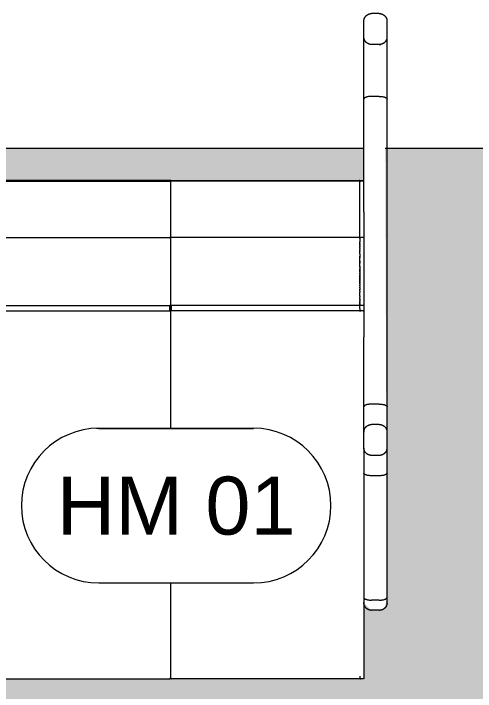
# Model space of a CAD drawing. Header units: millimetres. Extents: x 29001 to 40804, y -8833 to -5892.
# Drawn here: x 29549.6 to 29609.3, y -7679.7 to -7592.1 of the extents above; entities that cross this region are included whole.
import ezdxf
from ezdxf.enums import TextEntityAlignment as Align

# ---------------------------------------------------------------- set-up
doc = ezdxf.new("R2010")
doc.units = ezdxf.units.MM
doc.layers.get('0').update_dxf_attribs({"lineweight": 0})
for name, color, linetype, lineweight in [('wipeout', 254, 'Continuous', 0), ('xxx_Auto_Kaplama_Hali', 95, 'Continuous', 0), ('xxx_Auto_Kaplama_Mermer Tarama', 45, 'Continuous', 0), ('xxx_Auto_Tefris_Tefris', 32, 'Continuous', 0), ('xxx_Auto_Yardimci_Isaret Genel', 51, 'Continuous', 0)]:
    doc.layers.add(name, color=color, linetype=linetype, lineweight=lineweight)
doc.styles.add('AUTOBAN', font='')
doc.styles.get('AUTOBAN').set_extended_font_data('Helvetica Normal Tr')

# ---------------------------------------------------------------- blocks, each defined once
blk = doc.blocks.new('xxx')
blk.add_wipeout([(-0.0038563226307764954, 0.08873120976568316), (-50.0000000000009, -2.9103830456733704e-11), (-50.00000000000818, 9.55513721065654), (-50.292762041409325, 9.139011421088071), (-50.83631307067571, 8.85902531686952), (-52.00000000000818, 8.848731940172001), (-52.67401403015992, 9.107214663308696), (-53.00000000000454, 9.755073906671896), (-52.991116387268455, 85.09641174248463), (-52.673100798657295, 85.7429005304366), (-51.50000000006276, 86.00285039969822), (-51.0000000000664, 86.00285039969822), (-50.29297322356161, 85.71052678196429), (-50.000000000059124, 85.00313718945472), (-49.90257671254312, 64.43126519254292), (-0.00784953983111622, 64.35234418897016), (-5.548456538702047e-11, 85.00313718947655), (0.29297322343608717, 85.71052678198612), (1.4999999999408773, 86.00285039973096), (2.673100798531772, 85.74290053046934), (2.67310079853541, 85.7429005304657), (2.999999999991818, 10.506697299984808), (2.674014030143557, 9.1072146633378), (1.9999999999918185, 8.845515776578395), (0.9999999999990944, 8.845515776578395), (5.777669688718617e-06, 9.847060783216875)]).dxf.layer = 'wipeout'
at = {"layer": 'xxx_Auto_Tefris_Tefris', "lineweight": 0}
for p, q in [((-52.00000000005821, 86.00285039969458), (-51.00000000006548, 86.00285039969458)), ((1.999999999941792, 86.00285039973096), (0.9999999999345164, 86.00285039973096)), ((-53.00000000005821, 82.0028503996873), (-53.00000000005821, 85.09641174247372)), ((2.999999999934516, 82.00285039973096), (2.999999999941792, 85.09641174251738)), ((-50.00000000005821, 84.38643533670984), (-50.00000000006548, 85.00285039976006)), ((-50.00000000005821, 84.19978380899556), (-50.00000000005093, 84.38643533241702)), ((-50.00000000006548, 84.0028503996873), (-50.00000000005821, 84.19978380914108)), ((-5.820766091346741e-11, 84.38643533674622), (-6.548361852765083e-11, 85.00285039978917)), ((-5.820766091346741e-11, 84.19978380903194), (-5.093170329928398e-11, 84.3864353324534)), ((-5.820766091346741e-11, 84.00285039973096), (-5.820766091346741e-11, 84.19978380917746)), ((-50.00000000005093, 83.8059169902408), (-50.00000000006548, 84.0028503996873)), ((-50.00000000005821, 83.61926546696486), (-50.00000000005093, 83.80591699038632)), ((-50.00000000005821, 83.00285039969458), (-50.00000000005821, 83.61926546267932)), ((-5.820766091346741e-11, 83.80591699027718), (-5.820766091346741e-11, 84.00285039973096)), ((-5.820766091346741e-11, 83.61926546700124), (-5.093170329928398e-11, 83.8059169904227)), ((-5.820766091346741e-11, 83.00285039973096), (-5.820766091346741e-11, 83.61926546270843)), ((-50.00000000005093, 74.9506425582149), (-50.00000000006548, 82.90784653966693)), ((-5.093170329928398e-11, 74.95064255825127), (-5.820766091346741e-11, 82.90784653970331)), ((-53.00000000005093, 75.29267719846393), (-53.00000000005821, 81.99445867279428)), ((-52.00000000005821, 82.00285039970186), (-51.00000000005821, 82.00285039970186)), ((-52.00000000005821, 82.00285039970186), (-51.00000000005821, 82.00285039970186)), ((1.999999999941792, 82.00285039973096), (0.9999999999417923, 82.00285039973096)), ((1.999999999941792, 82.00285039973096), (0.9999999999417923, 82.00285039973096)), ((2.999999999949068, 75.29267719850031), (2.999999999941792, 81.99445867283066)), ((-53.00000000005093, 73.2141687663825), (-53.00000000005093, 75.29251542394923)), ((-52.00000000005093, 75.29267719846393), (-51.00000000005821, 75.29267719846393)), ((-50.00000000004366, 60.48269443806203), (-50.00000000005093, 74.9506425582149)), ((-4.365574568510056e-11, 60.48269443809841), (-5.093170329928398e-11, 74.95064255825127)), ((1.999999999949068, 75.29267719850031), (0.9999999999490683, 75.29267719850759)), ((2.999999999949068, 73.21416876642616), (2.999999999949068, 75.2925154239856)), ((-53.0000000000291, 43.21632510407653), (-53.00000000005093, 73.2141687663825)), ((2.99999999996362, 43.21632510411291), (2.999999999949068, 73.21416876642616)), ((-49.60000000004948, 64.43133920634136), (-49.90000000005239, 64.43133920634136)), ((-49.90000000005239, 64.33258960091916), (-49.90000000005239, 64.42654307914927)), ((-49.90000000005239, 64.33258960091916), (-49.6000000000422, 64.33258960091916)), ((-49.6000000000422, 64.33258960091916), (-49.60000000004948, 64.426543079142)), ((-49.50000000005093, 64.2341490337567), (-49.50000000004366, 64.32888931791967)), ((-49.50000000003638, 56.97713561662385), (-49.50000000005093, 64.2341088260655)), ((-25.10000000004948, 64.43133920635591), (-49.40000000005239, 64.43133920634864)), ((-49.40000000004511, 64.33258960091916), (-25.10000000004948, 64.33258960093372)), ((-48.90000000004511, 64.33258960091916), (-48.90000000003056, 48.26550807998865)), ((-25.00000000005093, 64.32945856262086), (-25.00000000005093, 64.3268002747136)), ((-25.00000000005093, 64.32945856262086), (-25.00000000005093, 64.3268002747136)), ((-25.00000000004366, 64.3268002746845), (-25.00000000004366, 64.29285829371656)), ((-25.00000000004366, 64.3268002746845), (-25.00000000004366, 64.29285829371656)), ((-25.00000000005093, 64.29285829377477), (-25.00000000004366, 64.27848581927537)), ((-25.00000000005093, 64.29285829377477), (-25.00000000004366, 64.27848581927537)), ((-25.00000000005093, 64.23410882645112), (-25.00000000004366, 56.97713561635464)), ((-25.00000000005093, 64.23410882645112), (-25.00000000004366, 56.97713561635464)), ((-24.90000000004511, 64.43133920636319), (-0.6000000000567525, 64.43133920637774)), ((-0.6000000000494765, 64.33258960095554), (-24.90000000004511, 64.33258960093372)), ((-0.5000000000436557, 64.2341490337858), (-0.5000000000436557, 64.32888931794878)), ((-0.5000000000363798, 56.97713561665296), (-0.5000000000436557, 64.23410882610187)), ((-0.4000000000523869, 64.43133920637774), (-0.1000000000494765, 64.43133920637774)), ((-0.4000000000451109, 64.33258960095554), (-0.4000000000523869, 64.42654307918565)), ((-0.1000000000422006, 64.33258960094827), (-0.4000000000451109, 64.33258960095554)), ((-0.1000000000422006, 64.33258960094827), (-0.1000000000494765, 64.42654307917837)), ((-50.00000000004366, 60.35535709463875), (-50.00000000004366, 60.48269443806203)), ((-4.365574568510056e-11, 60.35535709467513), (-4.365574568510056e-11, 60.48269443809841)), ((-50.00000000004366, 60.35535709463875), (-50.00000000004366, 57.03938805597136)), ((-4.365574568510056e-11, 60.35535709467513), (-4.365574568510056e-11, 57.03938805601501)), ((-50.00000000003638, 57.03936613890983), (-50.0000000000291, 44.14830836238252)), ((-49.90000000004511, 57.03936613890983), (-49.6000000000422, 57.03936613890983)), ((-49.40000000004511, 57.0393661389171), (-25.1000000000422, 57.03936613892438)), ((-25.00000000003638, 57.24025235023146), (-25.00000000004366, 56.97713561635464)), ((-25.00000000003638, 57.24025235023146), (-25.00000000004366, 56.97713561635464)), ((-0.6000000000494765, 57.03936613894621), (-24.90000000003783, 57.03936613892438)), ((-0.1000000000422006, 57.03936613893893), (-0.400000000037835, 57.03936613894621)), ((-3.637978807091713e-11, 57.03936613894621), (-2.91038304567337e-11, 44.1483083624189)), ((-49.50000000004366, 56.91076652061747), (-49.50000000004366, 56.94088536442723)), ((-49.50000000004366, 56.91076651943149), (-49.50000000003638, 56.48189546477079)), ((-49.50000000003638, 56.37962256535684), (-49.50000000004366, 56.48189546450158)), ((-49.50000000003638, 56.37962256534956), (-49.50000000003638, 56.32634893921204)), ((-49.50000000003638, 56.24119512074685), (-49.50000000004366, 56.32634893924114)), ((-49.50000000003638, 56.24119512072502), (-49.50000000003638, 56.19816955995339)), ((-49.50000000004366, 56.08911966581218), (-49.50000000003638, 56.19816955990245)), ((-25.00000000004366, 56.94088536407799), (-25.00000000003638, 48.35777467722073)), ((-25.00000000004366, 56.94088536407799), (-25.00000000003638, 48.35777467722073)), ((-0.5000000000436557, 56.91076652065385), (-0.5000000000363798, 56.94088536445634)), ((-0.5000000000436557, 56.91076651946787), (-0.5000000000363798, 56.48189546480717)), ((-0.5000000000363798, 56.37962256539322), (-0.5000000000436557, 56.48189546453796)), ((-0.5000000000363798, 56.37962256537867), (-0.5000000000363798, 56.32634893924842)), ((-0.5000000000363798, 56.24119512077596), (-0.5000000000436557, 56.32634893927025)), ((-0.5000000000363798, 56.2411951207614), (-0.5000000000363798, 56.19816955998249)), ((-0.5000000000363798, 56.08911966584856), (-0.5000000000363798, 56.19816955993883)), ((-49.50000000004366, 56.0891196658049), (-49.50000000004366, 56.01232439021987)), ((-49.50000000003638, 55.91106658746139), (-49.50000000003638, 56.01232439019077)), ((-49.50000000003638, 55.91106658745412), (-49.50000000004366, 55.86069462669548)), ((-49.50000000004366, 55.70328176213661), (-49.50000000004366, 55.86069462663727)), ((-49.50000000003638, 55.70328176214389), (-49.50000000003638, 55.64440059443587)), ((-49.50000000003638, 55.51384024908475), (-49.50000000003638, 55.64440059442131)), ((-49.50000000003638, 55.51384024908475), (-49.50000000004366, 55.40000709051674)), ((-49.50000000003638, 55.29587589091534), (-49.50000000004366, 55.40000709051674)), ((-49.50000000003638, 55.29587589091534), (-49.50000000003638, 55.26107607144513)), ((-49.50000000003638, 54.93376334285131), (-49.50000000003638, 55.26107607144513)), ((-0.5000000000363798, 56.089119665834), (-0.5000000000436557, 56.01232439025625)), ((-0.5000000000363798, 55.9110665874905), (-0.5000000000363798, 56.01232439022715)), ((-0.5000000000363798, 55.9110665874905), (-0.5000000000363798, 55.86069462672458)), ((-0.5000000000363798, 55.70328176216572), (-0.5000000000363798, 55.86069462666637)), ((-0.5000000000363798, 55.70328176217299), (-0.5000000000363798, 55.64440059446497)), ((-0.5000000000363798, 55.51384024911385), (-0.5000000000363798, 55.64440059445042)), ((-0.5000000000363798, 55.51384024911385), (-0.5000000000291038, 55.40000709054584)), ((-0.5000000000363798, 55.29587589095172), (-0.5000000000291038, 55.40000709054584)), ((-0.5000000000363798, 55.29587589095172), (-0.5000000000363798, 55.26107607147424)), ((-0.5000000000363798, 54.93376334288041), (-0.5000000000363798, 55.26107607147424)), ((-49.50000000003638, 54.93376334274944), (-49.50000000003638, 54.40528586859728)), ((-49.50000000004366, 54.37956737438799), (-49.50000000004366, 54.61814633596805)), ((-49.50000000004366, 54.30911438660405), (-49.50000000003638, 54.40528586777509)), ((-49.50000000003638, 54.25963019367191), (-49.50000000004366, 54.37956737438799)), ((-49.50000000003638, 54.3685462786234), (-49.50000000003638, 54.06631897413899)), ((-0.5000000000363798, 54.93376334278582), (-0.5000000000363798, 54.40528586862638)), ((-0.5000000000436557, 54.37956737441709), (-0.5000000000436557, 54.61814633600443)), ((-0.5000000000363798, 54.30911438663315), (-0.5000000000363798, 54.4052858678042)), ((-0.5000000000363798, 54.25963019370101), (-0.5000000000436557, 54.37956737441709)), ((-49.50000000003638, 54.04741520545213), (-49.50000000004366, 54.30911438660405)), ((-49.50000000003638, 54.2103534215712), (-49.50000000003638, 54.25963019367191)), ((-49.50000000003638, 53.32283556370385), (-49.50000000004366, 54.21035344016127)), ((-49.50000000003638, 53.53672106409795), (-49.50000000004366, 54.06631897245825)), ((-49.50000000003638, 53.64396663740627), (-49.50000000004366, 52.49678343144478)), ((-49.50000000004366, 53.53672106699378), (-49.50000000003638, 53.30575820327795)), ((-0.5000000000363798, 54.04741520548123), (-0.5000000000363798, 54.30911438663315)), ((-0.5000000000363798, 54.2103534216003), (-0.5000000000363798, 54.25963019370101)), ((-0.5000000000363798, 53.32283556373295), (-0.5000000000436557, 54.21035344019765)), ((-0.5000000000363798, 54.04741520562675), (-0.5000000000436557, 53.74518790114962)), ((-0.5000000000363798, 53.2155899911013), (-0.5000000000363798, 53.7451878994616)), ((-49.50000000003638, 53.24618542975804), (-49.50000000003638, 53.30575820716331)), ((-49.50000000004366, 53.24618543286488), (-49.50000000003638, 53.17148072545388)), ((-49.50000000003638, 52.95017717617884), (-49.50000000003638, 53.17148072545388)), ((-49.50000000003638, 52.95017717998417), (-49.50000000003638, 52.80146635787969)), ((-49.50000000003638, 52.64994921781908), (-49.50000000004366, 52.80146636608697)), ((-49.50000000003638, 52.64994922112237), (-49.50000000003638, 52.46547011300572)), ((-0.5000000000363798, 53.32283556440962), (-0.5000000000363798, 52.17565235844813)), ((-0.5000000000363798, 53.21558999398985), (-0.5000000000363798, 52.9846271302813)), ((-0.5000000000363798, 52.92505435676139), (-0.5000000000436557, 52.98462713416666)), ((-0.5000000000363798, 52.92505435986823), (-0.5000000000363798, 52.85034965244995)), ((-0.5000000000363798, 52.62904610317491), (-0.5000000000363798, 52.85034965244995)), ((-0.5000000000363798, 52.62904610698752), (-0.5000000000363798, 52.48033528488304)), ((-49.50000000003638, 52.44011782434245), (-49.50000000003638, 52.4967834331328)), ((-49.5000000000291, 52.28771265335672), (-49.50000000003638, 52.46547011566872)), ((-49.50000000003638, 52.44011782576126), (-49.50000000003638, 52.20396003546193)), ((-49.50000000004366, 52.28771264641546), (-49.50000000004366, 52.15401550168463)), ((-49.50000000004366, 52.16240371610911), (-49.50000000003638, 52.20396003237693)), ((-49.50000000003638, 52.17504366813228), (-49.50000000003638, 52.16240371814638)), ((-49.50000000003638, 52.16240371814638), (-49.50000000003638, 51.9301380032266)), ((-49.50000000003638, 52.00993835183908), (-49.5000000000291, 52.15401550381648)), ((-49.50000000004366, 52.0099383493507), (-49.50000000003638, 51.91345040731539)), ((-49.50000000003638, 51.66251192843629), (-49.50000000004366, 51.9497006629681)), ((-49.50000000003638, 51.88795331755682), (-49.50000000003638, 51.9301380001707)), ((-49.50000000003638, 51.88795332076552), (-49.50000000003638, 51.66258446364373)), ((-25.00000000003638, 51.87428309381357), (-25.00000000004366, 51.8412800503429)), ((-0.5000000000363798, 52.32881814482971), (-0.5000000000291038, 52.48033529308304)), ((-0.5000000000363798, 52.32881814811844), (-0.5000000000363798, 52.1443390400018)), ((-0.5000000000291038, 52.1189867513458), (-0.5000000000363798, 52.17565236014343)), ((-0.5000000000436557, 51.96658158036007), (-0.5000000000291038, 52.14433904267207)), ((-0.5000000000363798, 52.11898675276461), (-0.5000000000363798, 51.88282896246528)), ((-0.5000000000363798, 51.96658157341881), (-0.5000000000363798, 51.8328844286807)), ((-0.5000000000363798, 51.66251192846539), (-0.5000000000363798, 51.9497006629972)), ((-0.5000000000363798, 51.84127264514973), (-0.5000000000363798, 51.93013800325571)), ((-0.5000000000363798, 51.8879533175932), (-0.5000000000363798, 51.9301380001998)), ((-0.5000000000363798, 51.68880727635405), (-0.5000000000363798, 51.9134504073445)), ((-0.5000000000363798, 51.88795332079462), (-0.5000000000363798, 51.66258446367283)), ((-0.5000000000363798, 51.84127264311246), (-0.5000000000363798, 51.88282895938028)), ((-0.5000000000363798, 51.85391259512835), (-0.5000000000363798, 51.84127264514973)), ((-0.5000000000363798, 51.68880727884243), (-0.5000000000363798, 51.83288443082711)), ((-49.50000000003638, 51.58547251950949), (-49.50000000004366, 51.6625844605951)), ((-49.50000000004366, 51.66251193001517), (-49.50000000003638, 51.6320325049237)), ((-49.5000000000291, 51.14320876450802), (-49.50000000003638, 51.63203250560036)), ((-49.50000000003638, 51.58547251819982), (-49.50000000003638, 51.40196029886283)), ((-49.50000000003638, 51.31647057386726), (-49.50000000003638, 51.40196029887011)), ((-49.50000000003638, 51.31647057386726), (-49.50000000003638, 51.12812322382524)), ((-49.50000000003638, 51.05583840262261), (-49.50000000003638, 51.12812322060199)), ((-49.50000000003638, 51.05583840177133), (-49.50000000003638, 50.93741196974588)), ((-49.50000000003638, 50.80415121528495), (-49.50000000003638, 50.93741196974588)), ((-0.5000000000363798, 51.5854725195386), (-0.5000000000363798, 51.66258446063148)), ((-0.5000000000363798, 51.66251193005155), (-0.5000000000363798, 51.63203250496008)), ((-0.5000000000291038, 51.14320876453712), (-0.5000000000291038, 51.63203250563674)), ((-0.5000000000363798, 51.58547251822893), (-0.5000000000363798, 51.40196029889194)), ((-0.5000000000363798, 51.31647057390364), (-0.5000000000363798, 51.40196029889921)), ((-0.5000000000363798, 51.31647057390364), (-0.5000000000291038, 51.12812322385435)), ((-0.5000000000363798, 51.05583840265899), (-0.5000000000363798, 51.1281232206311)), ((-0.5000000000363798, 51.0558384018077), (-0.5000000000363798, 50.93741196977498)), ((-0.5000000000363798, 50.80415121531405), (-0.5000000000363798, 50.93741196977498)), ((-49.50000000003638, 50.80415121918486), (-49.50000000003638, 50.60964757380134)), ((-49.50000000003638, 50.56195722155098), (-49.50000000003638, 50.60964757077454)), ((-49.50000000003638, 50.56195722504344), (-49.50000000003638, 50.36624195865443)), ((-49.50000000003638, 50.32980466371373), (-49.50000000003638, 50.36624195570766)), ((-49.50000000003638, 50.3298046621785), (-49.50000000003638, 50.28864300257555)), ((-49.50000000003638, 50.10824189666891), (-49.50000000003638, 50.28864300257555)), ((-49.50000000003638, 50.10824189536652), (-49.50000000004366, 49.96225338579097)), ((-49.50000000003638, 49.89781710178067), (-49.50000000004366, 49.96225338579097)), ((-0.5000000000363798, 50.80415121921396), (-0.5000000000363798, 50.60964757383044)), ((-0.5000000000291038, 50.56195722158009), (-0.5000000000363798, 50.60964757080365)), ((-0.5000000000363798, 50.56195722507255), (-0.5000000000363798, 50.36624195869081)), ((-0.5000000000363798, 50.32980466375011), (-0.5000000000363798, 50.36624195573677)), ((-0.5000000000363798, 50.32980466220761), (-0.5000000000363798, 50.28864300261193)), ((-0.5000000000363798, 50.10824189669802), (-0.5000000000363798, 50.28864300261193)), ((-0.5000000000363798, 50.1082418954029), (-0.5000000000363798, 49.96225338582735)), ((-0.5000000000363798, 49.89781710180978), (-0.5000000000363798, 49.96225338582735)), ((-49.50000000004366, 49.80228440834617), (-49.50000000003638, 49.89781710178067)), ((-49.50000000003638, 49.51255209135707), (-49.50000000003638, 49.80228440840438)), ((-49.5000000000291, 49.51255209131341), (-49.50000000003638, 49.35982613542728)), ((-49.50000000003638, 49.16585329650115), (-49.50000000004366, 49.35982613237866)), ((-49.50000000003638, 49.16585329576628), (-49.50000000003638, 49.0599700487146)), ((-0.5000000000363798, 49.80228440837527), (-0.5000000000363798, 49.89781710180978)), ((-0.5000000000363798, 49.51255209138617), (-0.5000000000291038, 49.80228440843348)), ((-0.5000000000291038, 49.51255209134251), (-0.5000000000291038, 49.35982613546366)), ((-0.5000000000363798, 49.16585329653753), (-0.5000000000363798, 49.35982613240776)), ((-0.5000000000363798, 49.16585329579539), (-0.5000000000291038, 49.05997004874371)), ((-49.90000000003783, 48.25531546193815), (-49.60000000003492, 48.25531546193815)), ((-49.50000000003638, 49.01412750832969), (-49.50000000003638, 49.05997004862002)), ((-49.50000000003638, 49.01412751011958), (-49.50000000003638, 48.8975399077608)), ((-49.50000000003638, 48.87730109939002), (-49.50000000003638, 48.89753990507597)), ((-49.50000000003638, 48.87730110110715), (-49.5000000000291, 48.77806837210665)), ((-49.50000000003638, 48.64977504260605), (-49.5000000000291, 48.77806836990203)), ((-49.50000000003638, 48.64977504423587), (-49.5000000000291, 48.58240094926441)), ((-49.50000000003638, 48.55978969451098), (-49.50000000003638, 48.58240094743815)), ((-49.5000000000291, 48.55978969576245), (-49.5000000000291, 48.50681587212603)), ((-49.50000000003638, 48.48613233249489), (-49.50000000003638, 48.5068158721333)), ((-49.50000000003638, 48.39043316398602), (-49.50000000003638, 48.48613233245851)), ((-49.5000000000291, 48.41629558992281), (-49.50000000003638, 48.40554152829282)), ((-49.50000000003638, 48.36586097043619), (-49.50000000003638, 48.38387645943294)), ((-49.50000000004366, 48.36586097044346), (-49.50000000003638, 48.35776535035984)), ((-49.50000000003638, 47.8848656274713), (-49.5000000000291, 48.32039744844224)), ((-49.40000000003783, 48.25531546193815), (-25.10000000003492, 48.2553154619527)), ((-25.09942528738611, 48.2655080800032), (-25.09942528738611, 47.56490337496507)), ((-25.00000000003638, 48.43298282304022), (-25.00000000003638, 48.41629558964632)), ((-25.00000000003638, 48.43298282304022), (-25.00000000003638, 48.41629558964632)), ((-25.00000000003638, 48.32040354990022), (-25.00000000003638, 47.60044156297226)), ((-25.00000000003638, 48.32040354990022), (-25.00000000003638, 47.60044156297226)), ((-24.9005747126721, 48.2655080800032), (-24.90057471267937, 47.56490337497235)), ((-0.6000000000422006, 48.25531546197453), (-24.90000000003056, 48.2553154619527)), ((-0.5000000000363798, 49.0141275083588), (-0.5000000000363798, 49.05997004864912)), ((-0.5000000000363798, 49.01412751014868), (-0.5000000000291038, 48.89753990778991)), ((-0.5000000000363798, 48.87730109941913), (-0.5000000000363798, 48.89753990511235)), ((-0.5000000000291038, 48.87730110114353), (-0.5000000000363798, 48.7780683721503)), ((-0.5000000000363798, 48.64977504263516), (-0.5000000000291038, 48.77806836993841)), ((-0.5000000000291038, 48.64977504426497), (-0.5000000000291038, 48.58240094929351)), ((-0.5000000000291038, 48.55978969454009), (-0.5000000000363798, 48.58240094747453)), ((-0.5000000000291038, 48.55978969579883), (-0.5000000000291038, 48.50681587215513)), ((-0.5000000000363798, 48.48613233253127), (-0.5000000000363798, 48.50681587216241)), ((-0.5000000000363798, 48.3904331640224), (-0.5000000000363798, 48.48613233248761)), ((-0.5000000000291038, 48.41629558995191), (-0.5000000000363798, 48.40554152832919)), ((-0.5000000000363798, 48.36586097047257), (-0.5000000000291038, 48.38387645946932)), ((-0.5000000000363798, 48.36586097047257), (-0.5000000000291038, 48.35776535038895)), ((-0.5000000000363798, 47.8848656275004), (-0.5000000000291038, 48.32039744847134)), ((-0.1000000000349246, 48.25531546196726), (-0.400000000030559, 48.25531546197453)), ((-49.90000000003783, 47.56490337495052), (-49.6000000000422, 47.56490337495052)), ((-49.50000000003638, 47.88486562749313), (-49.5000000000291, 47.60044156325603)), ((-49.50000000000728, 4.224951594093), (-49.5000000000291, 47.58736014419992)), ((-49.40000000003783, 47.56490337495779), (-25.1000000000422, 47.56490337496507)), ((-25.00000000003638, 47.58736014409806), (-25.00000000001455, 4.224951594253071)), ((-25.00000000003638, 47.58736014409806), (-25.00000000001455, 4.224951594253071)), ((-0.6000000000494765, 47.5649033749869), (-24.90000000003056, 47.56490337496507)), ((-0.5000000000291038, 47.88486562752223), (-0.5000000000291038, 47.60044156328513)), ((-0.1000000000422006, 47.56490337497962), (-0.400000000030559, 47.56490337499417)), ((-50.00000000002183, 36.52278590980859), (-50.0000000000291, 44.14830836238252)), ((-2.182787284255028e-11, 36.52278590984497), (-2.91038304567337e-11, 44.1483083624189)), ((-53.00000000002183, 32.87680212549458), (-53.0000000000291, 43.21632510407653)), ((2.999999999970896, 32.87680212553823), (2.99999999996362, 43.21632510411291)), ((-50.00000000002183, 35.16662914118933), (-50.00000000002183, 36.52278590980859)), ((-2.182787284255028e-11, 35.16662914122571), (-2.182787284255028e-11, 36.52278590984497)), ((-52.00000000002183, 35.50866378143837), (-51.0000000000291, 35.50866378143837)), ((-50.0000000000291, 33.84321589673345), (-50.0000000000291, 35.16662839961646)), ((-2.91038304567337e-11, 33.84321589676983), (-2.182787284255028e-11, 35.16662839965284)), ((1.999999999978172, 35.50866378147475), (0.9999999999781721, 35.50866378147475)), ((-50.0000000000291, 33.76693527042517), (-50.00000000002183, 33.84321589404135)), ((-50.00000000002183, 33.55344991399033), (-50.0000000000291, 33.76693527042517)), ((-50.00000000002183, 33.32035850989632), (-50.00000000002183, 33.55344991447055)), ((-50.00000000001455, 33.28253731506993), (-50.0000000000291, 33.3203585099327)), ((-2.182787284255028e-11, 33.76693527046154), (-2.182787284255028e-11, 33.84321589407773)), ((-2.182787284255028e-11, 33.55344991403399), (-2.182787284255028e-11, 33.76693527046154)), ((-2.182787284255028e-11, 33.32035850993998), (-2.182787284255028e-11, 33.55344991450693)), ((-1.455191522836685e-11, 33.28253731510631), (-2.91038304567337e-11, 33.32035850996908)), ((-53.00000000002183, 31.56087162367476), (-53.00000000002183, 32.87155069191067)), ((-52.00000000002183, 32.87680234241998), (-51.0000000000291, 32.87680234241998)), ((-50.00000000002183, 33.11657258275955), (-50.00000000002183, 33.28253730964207)), ((-50.00000000002183, 33.03168704544078), (-50.00000000002183, 33.11657258274499)), ((-50.00000000002183, 32.92644310553442), (-50.00000000002183, 33.03168704290874)), ((-50.0000000000291, 32.78404627130658), (-50.00000000002183, 32.92644310548349)), ((-50.00000000002183, 32.75046119034232), (-50.0000000000291, 32.78404628803401)), ((-50.00000000002183, 32.41160285630031), (-50.00000000002183, 32.75046119034232)), ((-2.182787284255028e-11, 33.11657258279592), (-2.182787284255028e-11, 33.28253730967845)), ((-2.182787284255028e-11, 33.03168704547716), (-2.182787284255028e-11, 33.1165725827741)), ((-2.182787284255028e-11, 32.92644310557807), (-2.182787284255028e-11, 33.03168704294512)), ((-2.91038304567337e-11, 32.78404627134296), (-2.182787284255028e-11, 32.92644310551987)), ((-2.182787284255028e-11, 32.7504611903787), (-2.182787284255028e-11, 32.78404628807039)), ((-2.182787284255028e-11, 32.41160285633669), (-2.182787284255028e-11, 32.7504611903787)), ((1.999999999978172, 32.87680234245636), (0.9999999999781721, 32.87680234246363)), ((2.999999999978172, 31.56087162371841), (2.999999999970896, 32.87155069193977)), ((-53.00000000001455, 28.87680234241998), (-53.00000000002183, 31.56087162367476)), ((-50.00000000002183, 32.31231194352586), (-50.00000000002183, 32.41160284847865)), ((-50.00000000001455, 32.25309417632525), (-50.00000000002183, 32.31231194207794)), ((-50.00000000002183, 32.19783144330722), (-50.00000000002183, 32.2530941790319)), ((-50.00000000002183, 32.12069390423858), (-50.0000000000291, 32.19783144092798)), ((-50.00000000002183, 31.96795212421421), (-50.00000000002183, 32.12069390015677)), ((-50.00000000002183, 31.9559756295057), (-50.0000000000291, 32.00359356044646)), ((-50.00000000002183, 31.21883792039444), (-50.0000000000291, 31.87680182233453)), ((-2.182787284255028e-11, 32.31231194356224), (-2.182787284255028e-11, 32.41160284851503)), ((-1.455191522836685e-11, 32.25309417635435), (-2.182787284255028e-11, 32.3123119421216)), ((-2.182787284255028e-11, 32.19783144333633), (-2.182787284255028e-11, 32.25309417907556)), ((-2.182787284255028e-11, 32.12069390427496), (-2.91038304567337e-11, 32.19783144096436)), ((-2.182787284255028e-11, 31.96795212425059), (-2.182787284255028e-11, 32.12069390019315)), ((-2.182787284255028e-11, 31.95597562954208), (-2.91038304567337e-11, 32.00359356048284)), ((-2.182787284255028e-11, 31.21883792043081), (-2.91038304567337e-11, 31.87680182237091)), ((2.999999999978172, 28.87680234245636), (2.999999999978172, 31.56087162371841)), ((-50.00000000002183, 30.30323209908966), (-50.0000000000291, 31.21883698304737)), ((-2.182787284255028e-11, 30.30323209911876), (-2.91038304567337e-11, 31.21883698308375)), ((-50.00000000001455, 29.87677879603871), (-50.00000000002183, 30.30323209908966)), ((-50.00000000002183, 29.82320046258974), (-50.00000000000728, 4.189413405787491)), ((-1.455191522836685e-11, 29.87677879608236), (-2.182787284255028e-11, 30.30323209911876)), ((-2.182787284255028e-11, 29.82320046263339), (-7.275957614183426e-12, 4.189413405823871)), ((-52.00000000002183, 28.87680234241998), (-51.00000000002183, 28.87680234241998)), ((1.999999999985448, 28.87680234244908), (0.9999999999781721, 28.87680234245636)), ((-52.00000000002183, 26.24494090340158), (-51.00000000002183, 26.24494090340158)), ((1.999999999985448, 26.24494090343069), (0.9999999999781721, 26.24494090343796)), ((-53.00000000000728, 11.53280122065917), (-53.00000000000728, 19.87101738731872)), ((2.999999999992724, 11.53280122070282), (2.999999999985448, 19.8710173873551)), ((-53.00000000000728, 10.17201388878311), (-53.00000000000728, 11.53280122065917)), ((2.999999999985448, 10.17201388882677), (2.999999999992724, 11.53280122070282)), ((-53.00000000000728, 9.755073906671896), (-53.00000000000728, 10.16466265969211)), ((-52.00000000000728, 10.16466265969211), (-51.00000000001455, 10.16466265969211)), ((1.999999999992724, 10.16466265972122), (0.999999999992724, 10.16466265972849)), ((2.999999999985448, 9.755073906708276), (2.999999999992724, 10.16466265972122)), ((-52.00000000000728, 8.84873194017564), (-51.00000000000728, 8.84873194017564)), ((1.999999999985448, 8.848731940204743), (0.9999999999854481, 8.848731940204743)), ((-50.00000000000728, 4.189345227139711), (-50, -2.91038304567337e-11)), ((-49.90000000001601, 4.189413405794767), (-49.6000000000131, 4.189413405787491)), ((-49.50000000000728, 4.211870174884098), (-49.50000000000728, 4.178867129608989)), ((-49.5, 4.211870175000513), (-49.5, 2.839569254421804)), ((-25.00000000000728, 4.224951594093), (-25.00000000000728, 0.5171800071912003)), ((-25.00000000000728, 4.224951594093), (-25.00000000000728, 0.5171800071912003)), ((-7.275957614183426e-12, 4.189345227176091), (0, 0)), ((-49.50000000000728, 1.633017400585231), (-49.5, 2.839569254421804)), ((-49.50000000000728, 1.633017400585231), (-49.50000000000728, 0.66086412446748)), ((-49.50000000000728, 0.66086412446748), (-49.5, 0.6580353874305729)), ((-49.50000000000728, 0.3294753311056411), (-49.5, 0.6580353902900242)), ((-49.50000000000728, 0.3294753310910892), (-49.5, 0.2619575674834778)), ((-49.5, 0.2507656708985451), (-49.5, 0.2619575674834778)), ((-49.5, 0.2507656708330614), (-49.5, 0.1987832478262135)), ((-49.5, 0.1882714609528193), (-49.50000000000728, 0.1987832472077571)), ((-49.50000000000728, 0.1882714600724285), (-49.5, 0.1257704916934017)), ((-49.5, 0.1102545243847999), (-49.5, 0.1257704910531174)), ((-49.50000000000728, 0.1064284750609659), (-49.50000000000728, 0.110254524370248)), ((-49.50000000000728, 0.106428475046414), (-49.5, 0.1001144092733739)), ((-25.00000000000728, 0.5171800071912003), (-25, 0.1001144014007878)), ((-25.00000000000728, 0.5171800071912003), (-25, 0.1001144014007878)), ((-0.5, 0.329475331127469), (-0.5, 0.2619575675198575)), ((-0.5, 0.2507656709349249), (-0.5, 0.2619575675198575)), ((-0.5, 0.2507656708621653), (-0.5, 0.1987832478553173)), ((-0.5, 0.1882714609819232), (-0.500000000007276, 0.1987832472441369)), ((-0.500000000007276, 0.1882714601088082), (-0.499999999992724, 0.1257704917225055)), ((-0.5, 0.1102545244211797), (-0.5, 0.1257704910822213)), ((-0.5, 0.1064284750900697), (-0.5, 0.1102545243993518)), ((-0.500000000007276, 0.1064284750827937), (-0.500000000007276, 0.1001144093024777)), ((-49.90000000000873, -0.0006043353860150091), (-49.60000000000582, -0.0006043353860150091)), ((-49.40000000000873, -0.0006043353787390515), (-25.10000000000582, -0.0006043353714630939)), ((-0.6000000000130967, -0.0006043353496352211), (-24.90000000000146, -0.0006043353641871363)), ((-0.1000000000058208, -0.0006043353569111787), (-0.4000000000087311, -0.0006043353496352211))]:
    blk.add_line(p, q, dxfattribs=at)
for centre, radius, start, end in [((-52.00000000006548, 83.00285039970186), 1.000000000010322, 259.5158770194632, 270.0000000004169), ((1.999999999949068, 83.00285039973096), 1.000000000004572, 269.9999999995831, 280.4841229805367), ((-49.9021467979037, 64.3404845475452), 0.09078166298020338, 88.64494745012838, 172.4934707650405), ((-49.90032653942762, 64.23245059331384), 0.1001395400048765, 89.81316709080518, 154.3415135622106), ((-49.59924615738419, 64.23334335457184), 0.09924910928259845, 0.4419054383549789, 90.43519199783996), ((-49.40001469018898, 64.32944387054886), 0.09998531093663326, 89.99158193147306, 179.9915792455045), ((-25.09998530988378, 64.32944386777672), 0.09998531091428932, 0.008420766585124096, 90.00841808145027), ((-25.09924615752971, 64.2333433544336), 0.09924910942831007, 0.4419057330992325, 90.43519191529343), ((-25.09969869915949, 64.32973048257554), 0.09969906992436693, 359.8437308864607, 89.84287357028327), ((-25.09921463228238, 64.23309931383119), 0.09949051012271982, 24.59717788953659, 90.12131467026126), ((-24.90030130094237, 64.32973048258282), 0.09969906992459523, 90.15712643013364, 180.1562691135393), ((-24.90001469021809, 64.32944386776944), 0.09998531091406195, 89.99158191854974, 179.9915792334149), ((-24.90075384257216, 64.2333433544336), 0.09924910942808149, 89.56480808470658, 179.5580942669008), ((-24.9007853678122, 64.23309931382391), 0.09949051012276122, 89.87868532973874, 155.4028221109292), ((-0.5999853099056054, 64.32944387057796), 0.09998531093670436, 0.008420754495555995, 90.00841806852695), ((-0.400753842703125, 64.23334335460095), 0.09924910928282654, 89.56480800257691, 179.558094561645), ((-0.0978532021981664, 64.34048454758158), 0.0907816629803996, 7.506529235379593, 91.35505254945484), ((-0.09967346067423932, 64.23245059335022), 0.1001395400051636, 25.65848643778939, 90.18683290919483), ((-49.90038568892487, 56.93937758665561), 0.09998929611270446, 89.778992343338, 158.5411400648143), ((-49.59924615711498, 56.94011989283172), 0.09924910901264379, 0.4419054942190775, 90.43519215500613), ((-49.40075384243391, 56.94011989230057), 0.09924910954734924, 89.5648081551607, 179.5580944069773), ((-25.09925100617693, 56.9401117447851), 0.09925722013610505, 0.6849944977442115, 90.43235741060846), ((-25.09895829750894, 56.94040579225111), 0.09896144852696336, 0.516787576140986, 90.27037446739175), ((-24.90074899391038, 56.94011174477782), 0.09925722013610778, 89.56764258939157, 179.315005501839), ((-24.90104170257837, 56.94040579225111), 0.09896144852728699, 89.72962553260825, 179.483212423859), ((-0.599246157638845, 56.94011989232968), 0.09924910954720176, 0.4419055930227196, 90.43519184483931), ((-0.4007538429796114, 56.94011989286082), 0.09924910901275778, 89.56480784499387, 179.5580945061978), ((-0.09961431115516461, 56.93937758669199), 0.09998929611332087, 21.45885993563086, 90.22100765624513), ((-49.40001469018171, 48.35721079773793), 0.09998531093804701, 180.0084207553293, 270.0084180676932), ((-25.09998530989105, 48.35721079775249), 0.09998531093468672, 269.9915819302224, 359.9915792463382), ((-25.09969869916677, 48.35692418293911), 0.09969906995354208, 270.1571264463919, 0.1562691218768881), ((-24.90030130090599, 48.35692418294639), 0.0996990699536553, 179.84373087854, 269.8428735536081), ((-24.90001469018171, 48.35721079775249), 0.09998531093413966, 180.0084207532449, 270.0084180701945), ((-0.5999853098983294, 48.35721079776704), 0.09998531093793332, 269.9915819323069, 359.9915792446707), ((-49.91086329160316, 47.7236362935073), 0.1591042128184387, 238.9282114901762, 273.9150778674871), ((-49.57815740704245, 47.66190387698589), 0.099429353121547, 257.3097893783121, 321.8187935960887), ((-49.4218425927902, 47.66190387788811), 0.09942935395716099, 218.1812067851857, 282.6902103660174), ((-25.07815740728984, 47.66190387790994), 0.09942935395617242, 257.3097896335759, 321.8187932153352), ((-25.07774462371162, 47.66109761680855), 0.09860721748811893, 257.2986650882821, 322.0387835299571), ((-24.92184259278292, 47.66190387790266), 0.0994293539567172, 218.1812067851857, 282.690210366424), ((-24.92225537636114, 47.66109761681582), 0.09860721748837027, 217.961216470564, 282.7013349117179), ((-0.5781574072825606, 47.66190387792449), 0.0994293539566689, 257.3097896335759, 321.818793215303), ((-0.4218425930375815, 47.66190387701499), 0.09942935312173548, 218.1812064039113, 282.6902106209862), ((-0.08913670848414768, 47.7236362935364), 0.1591042128183026, 266.0849221325129, 301.07178851053), ((-52.00000000010914, 31.87680234242725), 0.9999999999201439, 169.515877018596, 176.9385208394673), ((-51.00000000004366, 31.87680234241998), 1.000000000018878, 0.6266510435325432, 10.4841229809751), ((0.9999999999345164, 31.87680234245636), 0.9999999999581086, 169.515877018596, 179.3733489568843), ((1.999999999810825, 31.87680234243453), 1.000000000162962, 3.061479161368123, 10.4841229805557), ((-52.00000000011642, 29.87680234241998), 0.9999999999098201, 183.0668492904354, 190.484122981404), ((1.999999999905413, 29.87680234246363), 1.000000000067773, 349.5158770194442, 356.9331507091455), ((-49.91211859152099, 4.339747483398241), 0.1508217330163452, 236.7924788654492, 274.6087088998201), ((-49.5856657818149, 4.325929465972877), 0.1372665454481369, 264.0058938188777, 307.056356102105), ((-49.42184259279747, 4.286413908368559), 0.09942935361285449, 218.1812065709468, 282.6902104350976), ((-49.901152843624, 0.09436639519844903), 0.09515783633055794, 183.3950052860178, 270.6941592209777), ((-49.60000138464966, 0.09921692716307007), 0.1000013846581078, 270.0007933341427, 0.0007943725949683211), ((-0.3999986153576174, 0.09921692719944986), 0.1000013846579941, 179.999205627405, 269.9992066658573), ((-0.09884715639782371, 0.09436639523482881), 0.09515783633103293, 269.3058407794392, 356.604994713566)]:
    blk.add_arc(centre, radius, start, end, dxfattribs=at)
for points, weights, knots in [([(-52.00000000006548, 86.003423979113), (-52.19074731245928, 86.0034234613704), (-52.36809470960725, 85.93319214418443), (-52.56066948047373, 85.85692940471199), (-52.70710678123578, 85.7104467615718), (-52.85355935316329, 85.56394884363544), (-52.92978830112406, 85.3713374647632), (-52.98270971808961, 85.23883958883381), (-52.99111638726754, 85.096411742481)], [1, 0.9822808755144997, 1, 0.979214849470797, 1, 0.9792242644061876, 1, 0.9871439157579914, 1], [0, 0, 0, 0.376964006034986, 0.376964006034986, 0.7854391047036913, 0.7854391047036913, 1.193959432640638, 1.193959432640638, 1.476855742426671, 1.476855742426671, 1.476855742426671]), ([(-50.00000000005821, 85.00313718945836), (-50.00309819407266, 85.19334083114518), (-50.07021169899235, 85.3713374647632), (-50.1464406469604, 85.56394884363544), (-50.29289321888064, 85.71044676156453), (-50.4393305196354, 85.85692940473382), (-50.63190529049461, 85.93319214419171), (-50.80925268765714, 86.00342346136313), (-51.00000000006548, 86.003423979113)], [1, 0.9852205703145346, 1, 0.9792242644063381, 1, 0.9792148494709468, 1, 0.9822808755145485, 1], [0, 0, 0, 0.3766923987142272, 0.3766923987142272, 0.7852127266510827, 0.7852127266510827, 1.19368782531984, 1.19368782531984, 1.570651831354827, 1.570651831354827, 1.570651831354827]), ([(-5.820766091346741e-11, 85.00313718948019), (0.003098193956247997, 85.19334083118156), (0.0702116988832131, 85.37133746481413), (0.1464406468512607, 85.56394884367182), (0.2928932187642204, 85.71044676159363), (0.4393305195189896, 85.85692940476292), (0.6319052903854754, 85.93319214422081), (0.8092526875334443, 86.00342346140678), (0.9999999999417923, 86.0034239791421)], [1, 0.9852205703145346, 1, 0.9792242644063381, 1, 0.9792148494709468, 1, 0.9822808755145485, 1], [0, 0, 0, 0.3766923987142272, 0.3766923987142272, 0.7852127266510827, 0.7852127266510827, 1.19368782531984, 1.19368782531984, 1.570651831354827, 1.570651831354827, 1.570651831354827]), ([(1.999999999941792, 86.0034239791421), (2.190747312364692, 86.0034234613995), (2.368094709512661, 85.93319214422081), (2.560669480357319, 85.85692940475565), (2.70710678112664, 85.71044676159363), (2.8535593530396, 85.56394884367182), (2.929788301007648, 85.37133746481413), (2.982709717965918, 85.23883958885563), (2.991116387151123, 85.09641174251738)], [1, 0.9822808755144997, 1, 0.979214849470797, 1, 0.9792242644061876, 1, 0.9871439157579914, 1], [0, 0, 0, 0.376964006034986, 0.376964006034986, 0.7854391047036913, 0.7854391047036913, 1.193959432640638, 1.193959432640638, 1.476855742426671, 1.476855742426671, 1.476855742426671]), ([(-52.99105787555163, 82.9087108597596), (-52.98261058630305, 82.76658200033125), (-52.92978830112406, 82.63436333461141), (-52.85355935314874, 82.44175195574644), (-52.70710678124306, 82.29525403784646), (-52.56066948048101, 82.14877139465534), (-52.3680947096218, 82.07250865520473), (-52.190747312452, 82.00227733801148), (-52.00000000005821, 82.00227682028344)], [1, 0.9871700933550178, 1, 0.9792242644059944, 1, 0.9792148494707315, 1, 0.9822808755145506, 1], [0, 0, 0, 0.2823142881303127, 0.2823142881303127, 0.6908346160676748, 0.6908346160676748, 1.099309714736582, 1.099309714736582, 1.476273720771606, 1.476273720771606, 1.476273720771606]), ([(-51.00000000006548, 82.00227682029072), (-50.80925268764986, 82.00227733801876), (-50.63190529049461, 82.07250865520473), (-50.43933051964177, 82.14877139465534), (-50.29289321888064, 82.29525403783191), (-50.14644064695312, 82.44175195576099), (-50.07021169898508, 82.63436333461141), (-50.00309819407994, 82.8123599682367), (-50.00000000005093, 83.00256360994535)], [1, 0.9822808755144546, 1, 0.9792148494707895, 1, 0.9792242644062213, 1, 0.9852205703143819, 1], [0, 0, 0, 0.3769640060350233, 0.3769640060350233, 0.7854391047039204, 0.7854391047039204, 1.193959432641288, 1.193959432641288, 1.570651831356011, 1.570651831356011, 1.570651831356011]), ([(0.9999999999417923, 82.00227682031982), (0.8092526875407202, 82.00227733805514), (0.6319052903709235, 82.07250865522656), (0.4393305195189896, 82.14877139470627), (0.2928932187642204, 82.29525403786829), (0.1464406468367088, 82.44175195578282), (0.07021169887593715, 82.63436333466962), (0.003098193956247997, 82.81235996825853), (-5.820766091346741e-11, 83.00256360997446)], [1, 0.9822808755144546, 1, 0.9792148494707895, 1, 0.9792242644062213, 1, 0.9852205703143819, 1], [0, 0, 0, 0.3769640060350233, 0.3769640060350233, 0.7854391047039204, 0.7854391047039204, 1.193959432641288, 1.193959432641288, 1.570651831356011, 1.570651831356011, 1.570651831356011]), ([(2.991057875442493, 82.90871085979597), (2.982610586193914, 82.76658200037491), (2.929788301000372, 82.63436333464051), (2.8535593530396, 82.44175195578282), (2.70710678112664, 82.29525403786829), (2.560669480357319, 82.148771394699), (2.368094709498109, 82.07250865523383), (2.190747312334679, 82.00227733804786), (1.999999999949068, 82.00227682031982)], [1, 0.9871700933550178, 1, 0.9792242644059944, 1, 0.9792148494707315, 1, 0.9822808755145506, 1], [0, 0, 0, 0.2823142881303127, 0.2823142881303127, 0.6908346160676748, 0.6908346160676748, 1.099309714736582, 1.099309714736582, 1.476273720771606, 1.476273720771606, 1.476273720771606]), ([(-52.00000000000728, 32.8769713021029), (-52.19074467219616, 32.87697114962793), (-52.36809470957087, 32.80675367169897), (-52.56066291390016, 32.73051056396798), (-52.70710678121395, 32.58405333977134), (-52.96992683924327, 32.32421872740088), (-52.99259549786802, 31.95533589965635)], [1, 0.9822874942390958, 1, 0.9792181693301883, 1, 0.9341710184265579, 1], [0, 0, 0, 0.3769604896815726, 0.3769604896815726, 0.7854102226336783, 0.7854102226336783, 1.491471812436873, 1.491471812436873, 1.491471812436873]), ([(-50.00000000001455, 31.87688682246517), (-49.99999678599852, 32.29112645996065), (-50.29289321885153, 32.58405333977134), (-50.43933708614986, 32.73051056397526), (-50.63190529045823, 32.80675367170625), (-50.80925532785477, 32.87697114962793), (-51.00000000002183, 32.87697130209563)], [1, 0.9238879922880845, 1, 0.9792181693300444, 1, 0.9822874942390178, 1], [0, 0, 0, 0.7854525005436479, 0.7854525005436479, 1.193902233495759, 1.193902233495759, 1.570862723177394, 1.570862723177394, 1.570862723177394]), ([(-2.182787284255028e-11, 31.87688682250155), (-3.214059688616544e-06, 32.29112645999703), (0.2928932187933242, 32.58405333980045), (0.4393370860998402, 32.73051056400436), (0.6319052904218552, 32.80675367172807), (0.8092553278038395, 32.87697114965704), (0.9999999999708962, 32.87697130211745)], [1, 0.9238879922880845, 1, 0.9792181693300444, 1, 0.9822874942390178, 1], [0, 0, 0, 0.7854525005436479, 0.7854525005436479, 1.193902233495759, 1.193902233495759, 1.570862723177394, 1.570862723177394, 1.570862723177394]), ([(1.999999999978172, 32.87697130212473), (2.190744672152505, 32.87697114967159), (2.368094709534489, 32.80675367172807), (2.560662913856504, 32.73051056399709), (2.70710678116302, 32.58405333980045), (2.969926839206892, 32.32421872744453), (2.992595497809816, 31.95533589969273)], [1, 0.9822874942390958, 1, 0.9792181693301883, 1, 0.9341710184265579, 1], [0, 0, 0, 0.3769604896815726, 0.3769604896815726, 0.7854102226336783, 0.7854102226336783, 1.491471812436873, 1.491471812436873, 1.491471812436873]), ([(-51.00000000002183, 28.8767552497884), (-50.80925612295687, 28.87675529227272), (-50.63190529045096, 28.94696860195108), (-50.43933906395978, 29.02320579714433), (-50.2928932188297, 29.16965536514908), (-49.99999893087079, 29.46255789425049), (-50.00000000001455, 29.87677879604598)], [1, 0.982289487540209, 1, 0.9792191695334779, 1, 0.9238817304622132, 1], [0, 0, 0, 0.3769594307335771, 0.3769594307335771, 0.7854015244931889, 0.7854015244931889, 1.570814876184683, 1.570814876184683, 1.570814876184683]), ([(0.9999999999708962, 28.87675524983933), (0.8092561229059356, 28.8767552923091), (0.6319052904218552, 28.94696860198019), (0.4393390639161225, 29.02320579718071), (0.2928932187933242, 29.16965536518546), (-1.069181053026114e-06, 29.4625578942796), (-2.182787284255028e-11, 29.87677879608964)], [1, 0.982289487540209, 1, 0.9792191695334779, 1, 0.9238817304622132, 1], [0, 0, 0, 0.3769594307335771, 0.3769594307335771, 0.7854015244931889, 0.7854015244931889, 1.570814876184683, 1.570814876184683, 1.570814876184683]), ([(-52.98997568682535, 29.73553758571506), (-52.94288281031913, 29.40543772381352), (-52.70710678121395, 29.16965536240605), (-52.56066093614209, 29.02320579420484), (-52.36809470957814, 28.94696859884425), (-52.19074387710862, 28.87675528908585), (-52.00000000002183, 28.87675524657971)], [1, 0.9486552588279856, 1, 0.9792191695071806, 1, 0.9822894874878151, 1], [0, 0, 0, 0.6436982906292686, 0.6436982906292686, 1.052140384589728, 1.052140384589728, 1.429099815351154, 1.429099815351154, 1.429099815351154]), ([(2.989975686767139, 29.735537585766), (2.942882810275478, 29.4054377238499), (2.70710678116302, 29.16965536244243), (2.560660936098429, 29.02320579423395), (2.368094709541765, 28.94696859888791), (2.190743877072237, 28.87675528910768), (1.999999999985448, 28.87675524660881)], [1, 0.9486552588279856, 1, 0.9792191695071806, 1, 0.9822894874878151, 1], [0, 0, 0, 0.6436982906292686, 0.6436982906292686, 1.052140384589728, 1.052140384589728, 1.429099815351154, 1.429099815351154, 1.429099815351154]), ([(-53.00000000000728, 19.87101738732599), (-53.00000000000728, 23.05797914536379), (-53.00000000002183, 26.24494090339431), (-53.00000000000091, 28.87772297676565), (-53.00000000001455, 28.87680234242725)], [1, 1, 1, 0.8189679319070969, 1], [230.5610740288676, 230.5610740288676, 230.5610740288676, 237.3440998462643, 237.3440998462643, 242.2312955903193, 242.2312955903193, 242.2312955903193]), ([(2.999999999992724, 19.87101738736237), (2.999999999978172, 23.05797914539289), (2.999999999978172, 26.24494090343069), (2.999999999985448, 28.87772297680931), (2.999999999992724, 28.87680234245636)], [1, 1, 1, 0.8189679319070969, 1], [230.5610740288676, 230.5610740288676, 230.5610740288676, 237.3440998462643, 237.3440998462643, 242.2312955903193, 242.2312955903193, 242.2312955903193]), ([(-52.99521865948918, 9.755073906671896), (-52.98114318940497, 9.61234688363038), (-52.92978830107313, 9.478437222278444), (-52.85358678341345, 9.28561430341506), (-52.7071067811994, 9.13887999155122), (-52.56071236063144, 8.992231374395487), (-52.36809470956359, 8.915840381596354), (-52.19076456757466, 8.845518685149727), (-52.00000000000728, 8.845515776549291)], [1, 0.9910417689750959, 1, 0.9792459613546696, 1, 0.979193205072893, 1, 0.9822376256976161, 1], [0, 0, 0, 0.285121118793671, 0.285121118793671, 0.6940155729781743, 0.6940155729781743, 1.102656418524577, 1.102656418524577, 1.479643406083409, 1.479643406083409, 1.479643406083409]), ([(-51.00000000000728, 8.845515776549291), (-50.80923543242534, 8.845518685149727), (-50.63190529045096, 8.91584038160363), (-50.43928763937583, 8.992231374395487), (-50.2928932188297, 9.138879991558497), (-50.14641321660019, 9.285614303422335), (-50.0702116989487, 9.478437222278444), (-50.00310358091519, 9.65665348469338), (-50.00000577769242, 9.84706078315503)], [1, 0.9822376256976476, 1, 0.9791932050730108, 1, 0.9792459613546312, 1, 0.9852559972361606, 1], [0, 0, 0, 0.3769869875588119, 0.3769869875588119, 0.7856278331051474, 0.7856278331051474, 1.194522287289711, 1.194522287289711, 1.571626977970792, 1.571626977970792, 1.571626977970792]), ([(1, 8.845515776578395), (0.8092354324189728, 8.845518685178831), (0.631905290450959, 8.91584038164001), (0.4392876393685583, 8.992231374431867), (0.2928932188006002, 9.138879991580325), (0.1464132165783667, 9.285614303444163), (0.0702116989341448, 9.4784372223221), (0.00310358088609064, 9.656653484729759), (5.777670594397932e-06, 9.847060783213237)], [1, 0.9822376256976476, 1, 0.9791932050730108, 1, 0.9792459613546312, 1, 0.9852559972361606, 1], [0, 0, 0, 0.3769869875588119, 0.3769869875588119, 0.7856278331051474, 0.7856278331051474, 1.194522287289711, 1.194522287289711, 1.571626977970792, 1.571626977970792, 1.571626977970792]), ([(2.995218659452803, 9.755073906715552), (2.981143189390423, 9.612346883674036), (2.929788301058579, 9.478437222329376), (2.853586783399805, 9.285614303458715), (2.707106781177572, 9.138879991594877), (2.560712360624166, 8.992231374424591), (2.368094709549041, 8.91584038164001), (2.190764567567385, 8.845518685186107), (1.999999999992724, 8.845515776578395)], [1, 0.9910417689750959, 1, 0.9792459613546696, 1, 0.979193205072893, 1, 0.9822376256976161, 1], [0, 0, 0, 0.285121118793671, 0.285121118793671, 0.6940155729781743, 0.6940155729781743, 1.102656418524577, 1.102656418524577, 1.479643406083409, 1.479643406083409, 1.479643406083409])]:
    blk.add_rational_spline(points, weights, degree=2, knots=knots, dxfattribs=at)
for points, weights in [([(-52.00000000004366, 75.29267719846393), (-53.00000000005093, 75.29267719845666), (-53.00000000005093, 74.95064255820762)], [1, 0.7071067811865368, 1]), ([(-51.00000000005093, 75.29267719847121), (-50.00000000004275, 75.29267719847849), (-50.00000000005821, 74.9506425582149)], [1, 0.7071067811866991, 1]), ([(0.9999999999490683, 75.29267719850759), (-3.637978807091713e-11, 75.29267719850759), (-4.365574568510056e-11, 74.95064255825855)], [1, 0.7071067811866991, 1]), ([(1.999999999949068, 75.29267719849304), (2.999999999949068, 75.29267719848576), (2.999999999949068, 74.95064255825127)], [1, 0.7071067811865368, 1]), ([(-49.40000000003783, 64.42114658829814), (-49.40000000005239, 64.46327680756076), (-49.40000000004511, 64.33258960092644)], [0.9227722958206719, 0.9542354345603982, 1]), ([(-0.6000000000494765, 64.42114658830542), (-0.6000000000567525, 64.46327680758259), (-0.6000000000567525, 64.33258960094827)], [0.9227722958206719, 0.9542354345603982, 1]), ([(-52.00000000001455, 35.50866378144565), (-53.00000000001182, 35.50866378143837), (-53.00000000002183, 35.16662914118206)], [1, 0.7071067811866577, 1]), ([(-51.0000000000291, 35.50866378143837), (-50.00000000002183, 35.50866378143837), (-50.00000000002183, 35.16662914118933)], [1, 0.7071067811864428, 1]), ([(0.9999999999781721, 35.50866378148203), (-1.364242052659392e-11, 35.50866378147475), (-2.182787284255028e-11, 35.16662914122571)], [1, 0.7071067811864428, 1]), ([(1.999999999978172, 35.50866378147475), (2.999999999978172, 35.50866378146748), (2.999999999970896, 35.16662914122571)], [1, 0.7071067811866577, 1]), ([(-53.00000000001455, 26.58697554364335), (-53.00000000002183, 26.24494090342341), (-52.00000000001455, 26.24494090340886)], [1, 0.7071067811864047, 1]), ([(-51.00000000002183, 26.24494090340886), (-50.00000005361836, 26.24494090337248), (-50.00000000001455, 26.58697552530793)], [1, 0.7071067922877879, 0.9999999777972579]), ([(0.9999999999781721, 26.24494090343069), (5.358924681786448e-08, 26.24494090342341), (-2.182787284255027e-11, 26.58697552533704)], [1, 0.7071067922877879, 0.9999999777972579]), ([(2.999999999992724, 26.58697554367973), (2.999999999978172, 26.24494090344524), (1.999999999978172, 26.24494090343069)], [1, 0.7071067811864047, 1]), ([(-52.00000000000728, 10.16466265970666), (-53.00000000000819, 10.16466265969211), (-53.00000000000728, 10.50669729993388)], [1, 0.7071067811733494, 1]), ([(-50.00000000000728, 10.50669729993388), (-50.00000000000819, 10.16466265967028), (-51, 10.16466265969939)], [1, 0.7071067811867358, 1]), ([(-1.455191522836685e-11, 10.50669729997753), (-9.094947017729282e-13, 10.16466265971394), (1, 10.16466265972122)], [1, 0.7071067811867358, 1]), ([(2, 10.16466265972122), (3, 10.16466265972122), (2.999999999992724, 10.50669729997753)], [1, 0.7071067811733494, 1])]:
    blk.add_rational_spline(points, weights, degree=2, dxfattribs=at)
for points, knots in [([(-49.50000000004366, 64.33124233678245), (-49.50000000004366, 64.33359179540275), (-49.52356328850874, 64.39622599789436), (-49.54807365393208, 64.42073599237483), (-49.57352162348252, 64.4312408232654), (-49.60000000004948, 64.43124082330905)], [0, 0, 0, 0, 0.03775782500205158, 0.03775782500205158, 0.1616228935533856, 0.1616228935533856, 0.1616228935533856, 0.1616228935533856]), ([(-0.5000000000436557, 64.33124233681156), (-0.5000000000436557, 64.33359179544641), (-0.4764367115931236, 64.39622599791619), (-0.4519263461552327, 64.42073599240393), (-0.4264783766120672, 64.43124082330178), (-0.4000000000451109, 64.43124082335271)], [0, 0, 0, 0, 0.03775782500205158, 0.03775782500205158, 0.1616228935533856, 0.1616228935533856, 0.1616228935533856, 0.1616228935533856]), ([(-50.0000000000291, 48.35541233150434), (-49.99267766956473, 48.33773492953333), (-49.9780330086287, 48.3023801255913), (-49.9519263461334, 48.26591867590469), (-49.92647837660479, 48.25541384502139), (-49.90000000003056, 48.25541384495591)], [0, 0, 0, 0, 0.06542351146650838, 0.06542351146650838, 0.1562551738433725, 0.1562551738433725, 0.1562551738433725, 0.1562551738433725]), ([(-49.6000000000422, 48.25541384495591), (-49.57352162346069, 48.25541384501412), (-49.54807365393208, 48.26591867590469), (-49.52442805935425, 48.28956391261454), (-49.50000000003638, 48.35466052658739), (-49.5000000000291, 48.35541233151162)], [0, 0, 0, 0, 0.1273023624253637, 0.1273023624253637, 0.1602473831045618, 0.1602473831045618, 0.1602473831045618, 0.1602473831045618]), ([(-0.400000000037835, 48.25541384499957), (-0.4264783766120672, 48.2554138450505), (-0.4519263461334049, 48.26591867594107), (-0.4755719407112338, 48.28956391263637), (-0.5000000000363798, 48.3546605266165), (-0.5000000000291038, 48.35541233152617)], [0, 0, 0, 0, 0.1273023624253637, 0.1273023624253637, 0.1602473831045618, 0.1602473831045618, 0.1602473831045618, 0.1602473831045618]), ([(-2.91038304567337e-11, 48.355412331548), (-0.007322330500755925, 48.33773492956243), (-0.02196699143678416, 48.30238012564223), (-0.04807365392480278, 48.26591867594834), (-0.07352162346796831, 48.2554138450505), (-0.1000000000349246, 48.25541384497774)], [0, 0, 0, 0, 0.06542351146650838, 0.06542351146650838, 0.1562551738433725, 0.1562551738433725, 0.1562551738433725, 0.1562551738433725]), ([(-49.5, 0.0996086808227119), (-49.49267766953562, 0.08193159954680596), (-49.4780330085996, 0.04657743700954597), (-49.45192625352502, 0.01011655633192277), (-49.4264782460159, -0.0003879911164403893), (-49.40000000000146, -0.0003879907962982543)], [0, 0, 0, 0, 0.06542248581776464, 0.06542248581776464, 0.1562537314172881, 0.1562537314172881, 0.1562537314172881, 0.1562537314172881]), ([(-25.09999999999854, -0.0003879919677274302), (-25.07352175399137, -0.0003879922660416923), (-25.04807374648226, 0.01011655517504551), (-25.0219669914004, 0.04657743585994467), (-25.00732233046438, 0.08193159841175657), (-25.00000000001455, 0.09960867968038656)], [0, 0, 0, 0, 0.09083124560414779, 0.09083124560414779, 0.1562537314320938, 0.1562537314320938, 0.1562537314320938, 0.1562537314320938]), ([(-25.00000000001455, 0.09960867968038656), (-25.00728024810087, 0.08193159841175657), (-25.02184074432444, 0.04657743587449659), (-25.04776689970458, 0.01014729170128703), (-25.07305616275698, -0.0003879922660416923), (-25.09942528736428, -0.0003879919677274302)], [0, 0, 0, 0, 0.06538503173056852, 0.06538503173056852, 0.1558316071266737, 0.1558316071266737, 0.1558316071266737, 0.1558316071266737]), ([(-24.89999999999418, -0.0003879919677274302), (-24.92647824600863, -0.00038799227331765), (-24.95192625351046, 0.01011655517504551), (-24.9780330085996, 0.04657743585994467), (-24.99267766952835, 0.08193159841175657), (-25.00000000001455, 0.09960867968038656)], [0, 0, 0, 0, 0.09083124560414779, 0.09083124560414779, 0.1562537314320938, 0.1562537314320938, 0.1562537314320938, 0.1562537314320938]), ([(-25.00000000001455, 0.09960867968038656), (-24.99271975189913, 0.08193159841175657), (-24.97815925568284, 0.04657743585994467), (-24.95223310029542, 0.01014729170128703), (-24.92694383723574, -0.0003879922587657347), (-24.90057471264299, -0.0003879919677274302)], [0, 0, 0, 0, 0.06538503173056852, 0.06538503173056852, 0.1558316071266737, 0.1558316071266737, 0.1558316071266737, 0.1558316071266737]), ([(-0.5, 0.09960868085909169), (-0.5073223304571002, 0.08193159957590979), (-0.5219669914076803, 0.04657743705320172), (-0.5480737464895356, 0.01011655636830255), (-0.573521753991372, -0.0003879910873365588), (-0.6000000000130967, -0.0003879907744703814)], [0, 0, 0, 0, 0.06542248581776464, 0.06542248581776464, 0.1562537314172881, 0.1562537314172881, 0.1562537314172881, 0.1562537314172881])]:
    blk.add_open_spline(points, degree=3, knots=knots, dxfattribs=at)
blk = doc.blocks.new('MOBİLYALAR')
at = {"true_color": 0x454545}
h = blk.add_hatch(dxfattribs=at)
h.set_pattern_fill('DOTS', color=250)
h.set_pattern_definition([(0, (-5631.27092113777, 42917.21232939456), (0.79375, 1.5875), [0, -1.5875])])
h.paths.add_polyline_path([(371.7200919854185, -1287.706389653373), (544.0687920632008, -1287.706389653373), (544.0687920632008, -1493.520639128074), (371.7200919854185, -1493.520639128074)])
at = {"layer": 'xxx_Auto_Kaplama_Hali', "lineweight": 0}
blk.add_lwpolyline([(371.7200919854185, -1287.706389653373), (544.0687920632008, -1287.706389653373), (544.0687920632008, -1493.520639128074), (371.7200919854185, -1493.520639128074)], close=True, dxfattribs=at)
at = {"color": 240, "true_color": 0xed1f24}
blk.add_blockref('xxx', (450.1115735918029, -1356.309009135024), dxfattribs=at)
blk = doc.blocks.new('_TagSlot')
at = {"color": 0, "linetype": 'ByBlock', "lineweight": -2, "transparency": 16777216}
for p, q in [((-4, 4), (4, 4)), ((-4, -4), (4, -4))]:
    blk.add_line(p, q, dxfattribs=at)
for centre, start, end in [((-4, 0), 90, 270), ((4, 0), 270, 90)]:
    blk.add_arc(centre, 4, start, end, dxfattribs=at)
at = {"layer": 'xxx_Auto_Kaplama_Mermer Tarama', "color": 0, "transparency": 16777216, "style": 'AUTOBAN'}
blk.add_attdef('TAGNUMBER', text='', height=3, dxfattribs=at).set_placement((0, -1.5), align=Align.CENTER)
blk = doc.blocks.new('key planxx')
blk.add_wipeout([(-1062.5942366741292, -680.5270772713411), (-1042.5942366741256, -680.5270772713411), (-1038.7637857717455, -681.2897808116322), (-1035.745600513841, -683.2403645183949), (-1033.859161645465, -685.6589704274447), (-1032.8951261138864, -688.0924819579122), (-1032.5942366741256, -690.5270772713448), (-1033.201621830016, -693.9591009295073), (-1035.107024686513, -697.1559275979525), (-1036.460815983468, -698.4252511508894), (-1039.237388187088, -699.9468208047438), (-1042.5942366741256, -700.5270772713411), (-1064.222061680226, -700.3936970445757), (-1066.5895545459534, -699.6942706860682), (-1069.3558163007874, -697.8946440984837), (-1070.5435296135693, -696.5940981022723), (-1072.4145952469808, -692.4140212293132), (-1072.3931597553565, -688.5318062501246), (-1071.0903677639908, -685.2530127567843), (-1069.2280051927592, -683.0442225192346), (-1065.529428651109, -680.9675454805983)]).translate(0, 0, -9.926757812511267)
at = {"layer": 'xxx_Auto_Yardimci_Isaret Genel', "xscale": 2.5, "yscale": 2.5, "zscale": 2.5}
blk.add_blockref('_TagSlot', (-1052.403877501165, -690.4729137397226, -9.926757812511267), dxfattribs=at).add_auto_attribs({'TAGNUMBER': 'HM 01'})

msp = doc.modelspace()

# ---------------------------------------------------------------- block references
at = {"color": 6}
msp.add_blockref('MOBİLYALAR', (29144.79192030808, -6321.79912104841), dxfattribs=at)

# ---------------------------------------------------------------- next in the draw order: block references
msp.add_blockref('key planxx', (30623.05672041479, -6965.248471918879), dxfattribs=at)

doc.saveas('drawing.dxf')
